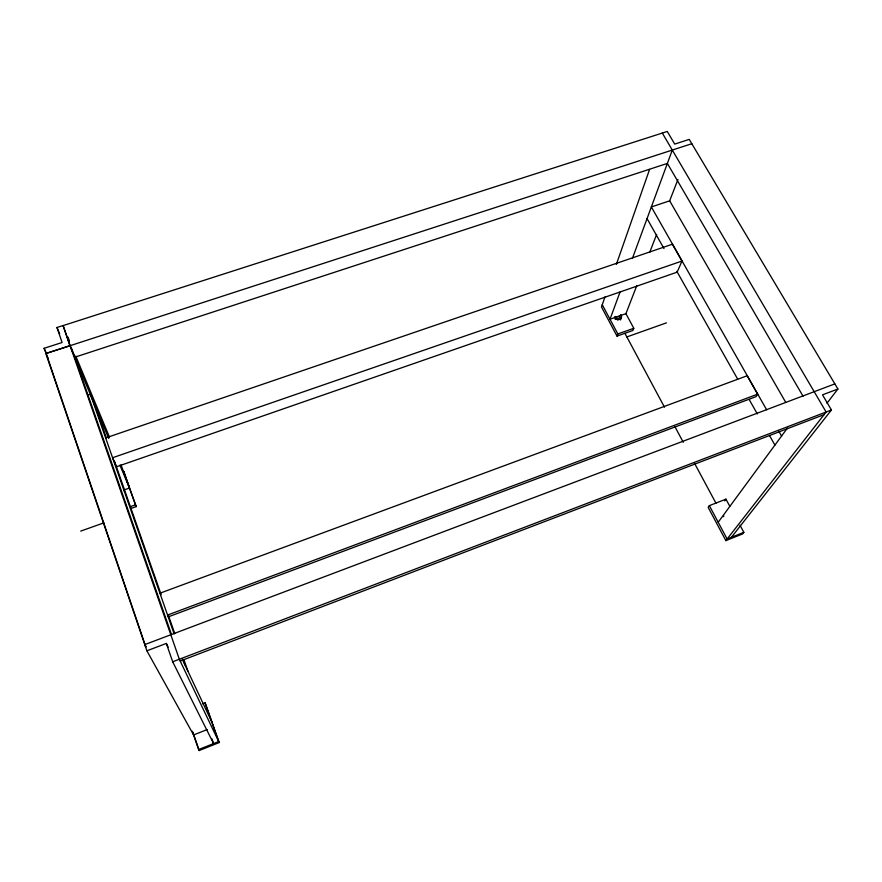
<?xml version="1.0" encoding="UTF-8"?>
<svg xmlns="http://www.w3.org/2000/svg" width="882" height="882" viewBox="0 0 882 882"><rect width="100%" height="100%" fill="white"/><g stroke="black" fill="none" stroke-linecap="round" stroke-linejoin="round"><path stroke-width="1.32" d="M604.986 296.914L601.48 306.947L617.003 336.108L632.923 330.463L633.805 328.291L625.955 313.738M616.353 264.402L649.56 169.465M619.991 292.14L610.002 319.262L625.922 313.672L636.815 285.559M632.35 258.558L672.293 150.061M617.003 336.108L617.841 333.947L602.252 304.72M649.703 252.34L656.638 234.447M669.515 201.228L677.938 179.498M681.984 261.05L677.156 272.152L116.424 466.787L112.576 457.736L681.984 261.05L672.415 244.215L105.653 437.935M757.627 394.166L756.028 396.635L168.374 616.827L167.569 615.063L757.627 394.166L747.164 375.754L159.929 593.222M729.789 506.268L725.952 499.157L709.348 505.651L708.158 507.359L725.864 540.622L742.545 533.974L743.857 532.342L740.02 525.231M724.717 500.877L725.952 499.157M718.191 522.243L787.339 428.2M826.985 403.195L837.9 389.006L689.228 139.389L674.719 144.097L667.266 131.462L63.096 325.601L179.366 659.317M725.864 540.622L826.125 412.015L662.305 133.061M731.399 537.303L831.428 409.987L822.509 394.838L837.9 389.006M192.309 731.222L198.626 749.546L218.703 741.553L205.098 702.855L202.606 703.825M743.857 532.342L727.121 539.012L709.348 505.651M198.626 749.546L199.189 750.538L219.188 742.567L205.098 702.855M207.259 729.535L193.588 734.949L146.886 650.806L45.864 353.561L691.808 143.722M146.886 650.806L166.334 643.43L172.685 661.787L831.428 409.987M180.204 661.059L824.075 414.639M834.846 383.89L144.681 644.632L145.673 646.451L47.209 356.493M80.714 531.096L103.933 522.85M626.859 336.935L666.417 322.867M130.437 506.643L135.486 504.857L136.225 506.61L131.186 508.396M617.841 333.947L633.805 328.291M615.206 319.339L620.366 317.531M124.461 489.775L129.489 488.033L123.701 471.33L135.486 504.857M87.924 395.125L90.405 394.298L174.162 633.915M71.078 347.221L74.893 357.188L667.376 163.413L803.039 396.205M48.135 358.478L44.1 348.28L62.093 342.514L56.966 327.487L63.074 325.546L69.998 345.722L108.773 438.475M45.842 353.484L69.998 345.722M785.763 402.413L669.67 200.831L651.357 206.939L766.645 409.81M778.85 431.287L781.562 436.061M647.057 218.615L663.97 248.581M676.825 271.347L737.705 379.194M749.204 399.568L757.318 413.945M769.501 435.521L774.914 445.112M144.758 644.533L146.081 646.936M615.857 316.373L617.797 320.001M624.919 333.308L664.477 407.186M674.862 426.568L683.285 442.312M694.321 462.907L715.952 503.192M172.685 661.787L213.587 743.581L211.9 738.741M166.334 643.43L168.142 647.101M179.344 659.251L219.188 742.567M182.166 658.931L211.856 722.093M44.1 348.28L46.382 353.263M56.966 327.487L59.656 333.815M119.93 465.156L129.489 488.033M67.815 336.957L69.402 340.761M75.731 355.975L109.467 437.108M121.066 464.99L136.225 506.61M94.528 404.165L106.303 437.858M114.462 461.176L161.141 594.644M168.396 615.371L174.746 633.519M183.809 659.427L187.888 671.092M183.213 659.824L185.022 665.006M74.783 357.166L171.362 634.158M67.385 337.343L69.116 342.315M192.949 732.446L199.189 750.538M723.273 516.687A3.969 3.495 32.1 0 1 723.913 516.036M620.685 314.598A3.649 3.12 17.7 0 1 619.561 319.427A3.649 3.12 17.7 0 1 614.445 316.792M619.142 316.208A3.638 3.109 17.8 0 1 620.542 319.945M123.976 489.962A4.057 3.616 -20 0 1 124.153 490.888"/></g></svg>
